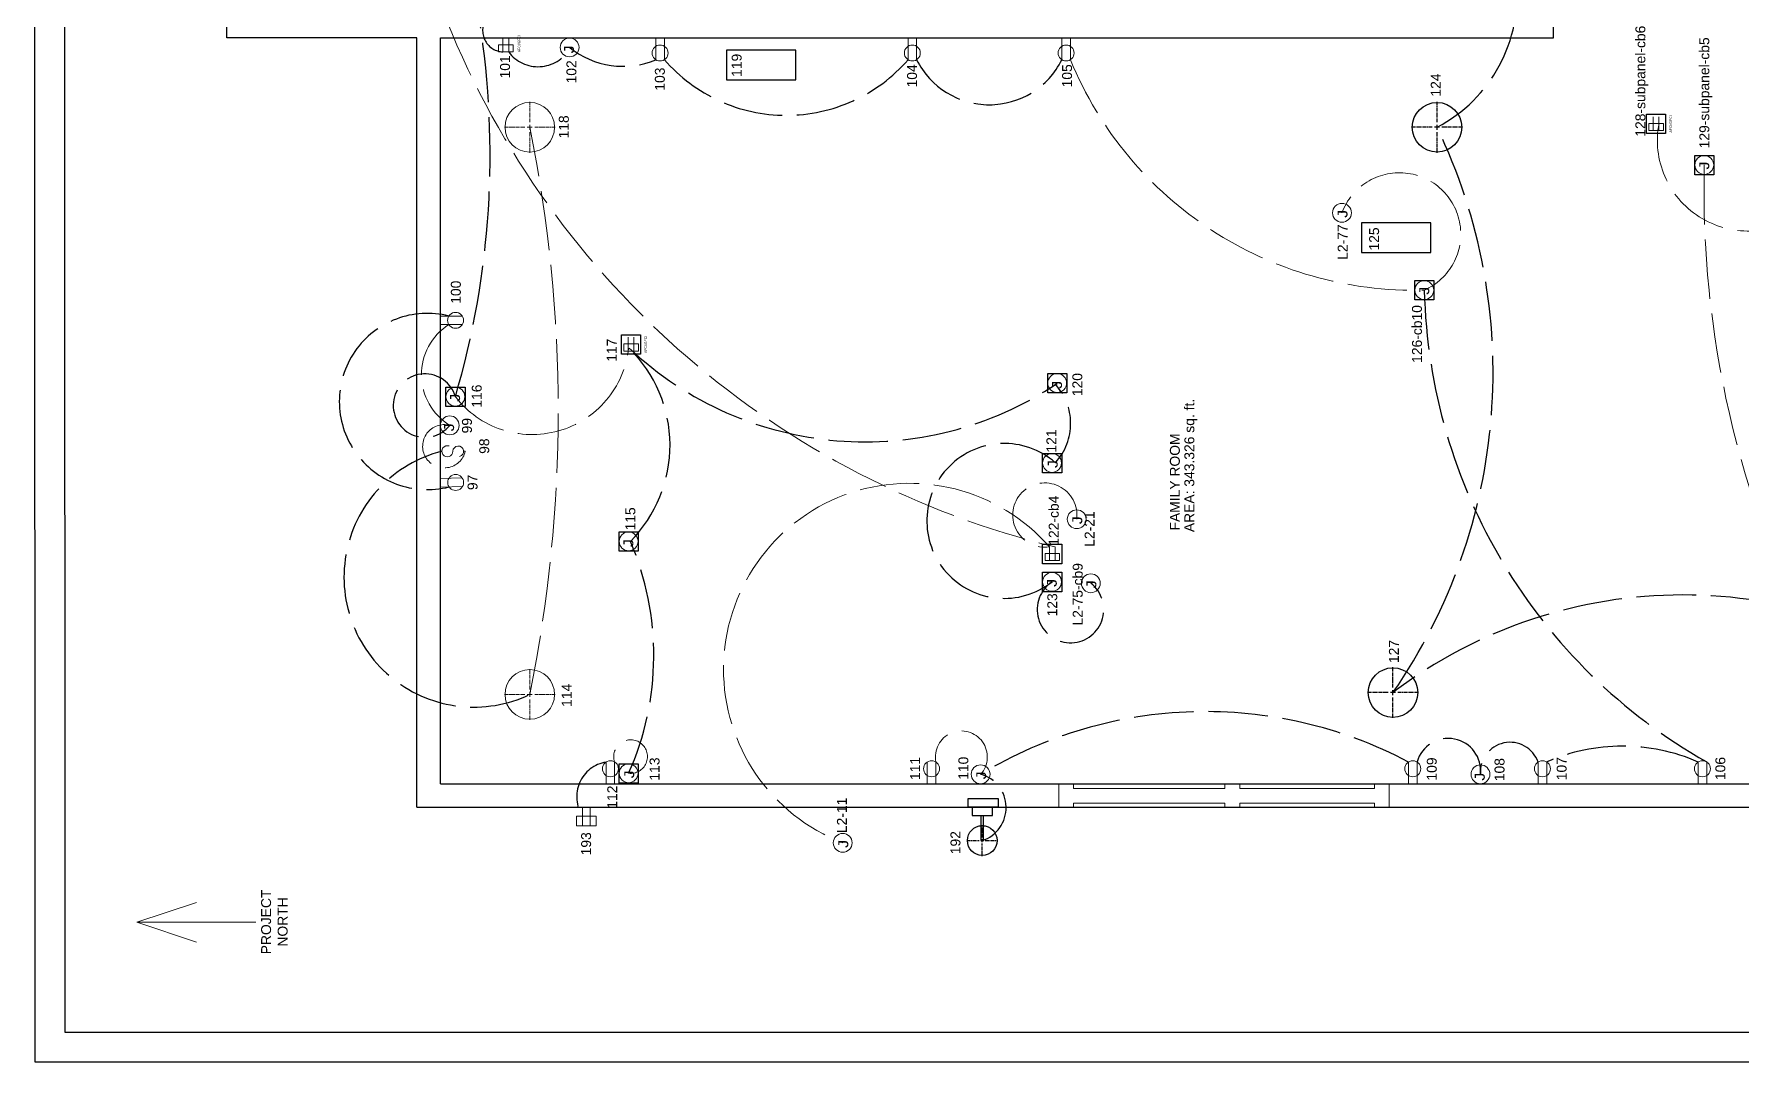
# Model space of a CAD drawing. Header units: inches. Extents: x -601 to 0, y 0 to 495.
# Drawn here: x -600.5 to -256.3, y 0 to 207.1 of the extents above; entities that cross this region are included whole.
import ezdxf

# ---------------------------------------------------------------- set-up
doc = ezdxf.new("R2010")
doc.units = ezdxf.units.IN
doc.header["$MEASUREMENT"] = 0
doc.linetypes.add('ACAD_ISO02W100', pattern=[15, 12, -3])
doc.linetypes.add('CENTER2', pattern=[1.125, 0.75, -0.125, 0.125, -0.125])
doc.layers.get('0').update_dxf_attribs({"color": 1, "lineweight": 9})
for name, color, linetype, lineweight in [('00-page-edge', 7, 'Continuous', 9), ('A101-Floorplan-1st-floor', 7, 'Continuous', 9), ('A101-Text', 7, 'Continuous', 9), ('E101-Electrical-1st-floor', 7, 'Continuous', 9)]:
    doc.layers.add(name, color=color, linetype=linetype, lineweight=lineweight)
doc.styles.add('Reg', font='Courier New.ttf', dxfattribs={"height": 1})
doc.styles.add('Small', font='Arial.ttf', dxfattribs={"height": 0.5})
doc.styles.get("Standard").update_dxf_attribs({"font": 'Arial.ttf', "height": 2})

# ---------------------------------------------------------------- blocks, each defined once
blk = doc.blocks.new('L1-family-room-patio-doors')
at = {"layer": 'A101-Floorplan-1st-floor'}
for p, q in [((0, 66.63), (-4.75, 66.63)), ((-0.07, 66.63), (-0.07, 63.63)), ((-3.93, 63.63), (-4.75, 63.63)), ((-3.93, 33.13), (-3.93, 63.63)), ((-0.93, 33.13), (-0.93, 63.63)), ((0, 63.63), (-0.93, 63.63)), ((-4.75, 33.13), (-3.93, 33.13)), ((-0.93, 33.13), (0, 33.13)), ((-0.07, 33.13), (-0.07, 30.13)), ((-4.75, 30.13), (-3.93, 30.13)), ((-3.93, 3), (-3.93, 30.13)), ((-0.93, 3), (-0.93, 30.13)), ((-0.93, 30.13), (0, 30.13)), ((-4.75, 3), (-3.93, 3)), ((-4.75, 0), (0, 0)), ((-0.93, 3), (0, 3)), ((-0.07, 3), (-0.07, 0))]:
    blk.add_line(p, q, dxfattribs=at)
at = {"layer": 'A101-Floorplan-1st-floor', "lineweight": 30}
for p, q in [((-4.75, 66.63), (-4.75, 63.63)), ((-4.75, 33.13), (-4.75, 30.13)), ((-4.75, 3), (-4.75, 0))]:
    blk.add_line(p, q, dxfattribs=at)
blk = doc.blocks.new('L1-j-box-99')
at = {"layer": 'E101-Electrical-1st-floor'}
blk.add_circle((0, -1.9, -50.88), 1.9, dxfattribs=at)
at = {"layer": 'E101-Electrical-1st-floor', "lineweight": 5, "style": 'Reg'}
blk.add_text('J', height=2, dxfattribs=at).set_placement((-1.43, -2.77, -50.88))
blk = doc.blocks.new('L1-toggle-switch-98')
at = {"layer": 'E101-Electrical-1st-floor'}
for p, q in [((0, -0.26, -39.25), (0, 0, -39.25)), ((0, -5, -39.25), (0, -4.65, -39.25))]:
    blk.add_line(p, q, dxfattribs=at)
at = {"layer": 'E101-Electrical-1st-floor', "elevation": -39.25}
for points in [[(1.06, -1.75, 3.139408), (0, -2.5, 3.139408)], [(0, -2.5, -2.004555), (-1.06, -3.85)]]:
    blk.add_lwpolyline(points, format="xyb", dxfattribs=at)
blk = doc.blocks.new('L1-duplex-97')
at = {"layer": 'E101-Electrical-1st-floor'}
for p, q in [((0, 0, -44), (0.12, -4.39, -44)), ((1.73, 0.05, -44), (1.85, -4.33, -44))]:
    blk.add_line(p, q, dxfattribs=at)
blk.add_circle((0.94, -3.01, -44), 1.61, dxfattribs=at)
blk = doc.blocks.new('L1-duplex-100')
at = {"layer": 'E101-Electrical-1st-floor'}
for p, q in [((-1.73, 0, -44.62), (-1.73, -4.39, -44.62)), ((0, 0, -44.62), (0, -4.38, -44.62))]:
    blk.add_line(p, q, dxfattribs=at)
blk.add_circle((-0.87, -3.03, -44.62), 1.61, dxfattribs=at)
blk = doc.blocks.new('L1-j-box-102')
at = {"layer": 'E101-Electrical-1st-floor'}
blk.add_circle((-1.9, 0.04, -15.62), 1.9, dxfattribs=at)
at = {"layer": 'E101-Electrical-1st-floor', "lineweight": 5, "style": 'Reg'}
blk.add_text('J', height=2, dxfattribs=at).set_placement((-3.35, -0.84, -15.62))
blk = doc.blocks.new('L1-duplex-103')
at = {"layer": 'E101-Electrical-1st-floor'}
for p, q in [((0, 0, -15.88), (-4.39, 0, -15.88)), ((0, -1.73, -15.88), (-4.38, -1.73, -15.88))]:
    blk.add_line(p, q, dxfattribs=at)
blk.add_circle((-3.03, -0.86, -15.88), 1.61, dxfattribs=at)
blk = doc.blocks.new('L1-duplex-104')
at = {"layer": 'E101-Electrical-1st-floor'}
for p, q in [((0, 0, -16.38), (-4.39, 0, -16.38)), ((0, -1.73, -16.38), (-4.38, -1.73, -16.38))]:
    blk.add_line(p, q, dxfattribs=at)
blk.add_circle((-3.03, -0.86, -16.38), 1.61, dxfattribs=at)
blk = doc.blocks.new('L1-duplex-105')
at = {"layer": 'E101-Electrical-1st-floor'}
for p, q in [((0, 0, -15.87), (-4.39, 0, -15.87)), ((0, -1.73, -15.87), (-4.38, -1.73, -15.87))]:
    blk.add_line(p, q, dxfattribs=at)
blk.add_circle((-3.03, -0.86, -15.87), 1.61, dxfattribs=at)
blk = doc.blocks.new('L1-duplex-106')
at = {"layer": 'E101-Electrical-1st-floor'}
for p, q in [((0, 0, -16.75), (4.38, 0, -16.75)), ((0, -1.73, -16.75), (4.39, -1.73, -16.75))]:
    blk.add_line(p, q, dxfattribs=at)
blk.add_circle((3.03, -0.87, -16.75), 1.61, dxfattribs=at)
blk = doc.blocks.new('L1-duplex-107')
at = {"layer": 'E101-Electrical-1st-floor'}
for p, q in [((0, 0, -17.87), (4.38, 0, -17.87)), ((0, -1.73, -17.87), (4.39, -1.73, -17.87))]:
    blk.add_line(p, q, dxfattribs=at)
blk.add_circle((3.03, -0.87, -17.87), 1.61, dxfattribs=at)
blk = doc.blocks.new('L1-j-box-108')
at = {"layer": 'E101-Electrical-1st-floor'}
blk.add_circle((1.9, 0, -32.12), 1.9, dxfattribs=at)
at = {"layer": 'E101-Electrical-1st-floor', "lineweight": 5, "style": 'Reg'}
blk.add_text('J', height=2, dxfattribs=at).set_placement((0.38, -0.87, -32.12))
blk = doc.blocks.new('L1-duplex-109')
at = {"layer": 'E101-Electrical-1st-floor'}
for p, q in [((0, 0, -16.12), (4.38, 0, -16.12)), ((0, -1.73, -16.12), (4.39, -1.73, -16.12))]:
    blk.add_line(p, q, dxfattribs=at)
blk.add_circle((3.03, -0.87, -16.12), 1.61, dxfattribs=at)
blk = doc.blocks.new('L1-j-box-110')
at = {"layer": 'E101-Electrical-1st-floor'}
blk.add_circle((1.9, 0, -54.25), 1.9, dxfattribs=at)
at = {"layer": 'E101-Electrical-1st-floor', "lineweight": 5, "style": 'Reg'}
blk.add_text('J', height=2, dxfattribs=at).set_placement((0.65, -1.11, -54.25))
blk = doc.blocks.new('L1-duplex-111')
at = {"layer": 'E101-Electrical-1st-floor'}
for p, q in [((0, 0, -15.87), (4.38, 0, -15.87)), ((0, -1.73, -15.87), (4.39, -1.73, -15.87))]:
    blk.add_line(p, q, dxfattribs=at)
blk.add_circle((3.03, -0.87, -15.87), 1.61, dxfattribs=at)
blk = doc.blocks.new('L1-duplex-112')
at = {"layer": 'E101-Electrical-1st-floor'}
for p, q in [((0, 0, -26.62), (4.38, 0, -26.62)), ((0, -1.73, -26.62), (4.39, -1.73, -26.62))]:
    blk.add_line(p, q, dxfattribs=at)
blk.add_circle((3.03, -0.87, -26.62), 1.61, dxfattribs=at)
blk = doc.blocks.new('L1-ceiling-j-box-113')
at = {"layer": 'E101-Electrical-1st-floor', "lineweight": 30}
for p, q in [((0, -1.95, -95.75), (0, 1.9, -95.75)), ((0, 1.9, -95.75), (1.98, 1.9, -95.75)), ((1.98, 1.9, -95.75), (3.91, 1.9, -95.75)), ((3.91, 1.9, -95.75), (3.91, -1.95, -95.75)), ((3.91, -1.95, -95.75), (0, -1.95, -95.75))]:
    blk.add_line(p, q, dxfattribs=at)
at = {"layer": 'E101-Electrical-1st-floor'}
blk.add_circle((1.98, 0, -95.75), 1.9, dxfattribs=at)
at = {"layer": 'E101-Electrical-1st-floor', "lineweight": 5, "style": 'Reg'}
blk.add_text('J', height=2, dxfattribs=at).set_placement((0.73, -1.11, -95.75))
blk = doc.blocks.new('L1-patio-gfci-duplex-193')
at = {"layer": 'E101-Electrical-1st-floor'}
for p, q in [((-3.72, 1.18, -28), (-1.79, 1.18, -28)), ((-3.72, -2.75, -28), (-3.72, 1.18, -28)), ((0, 0, -28), (-3.72, 0, -28)), ((-1.79, -2.75, -28), (-1.79, 1.18, -28)), ((0, -1.57, -28), (-3.72, -1.57, -28)), ((-1.79, -2.75, -28), (-3.72, -2.75, -28))]:
    blk.add_line(p, q, dxfattribs=at)
blk = doc.blocks.new('L1-patio-floodlight-camera-192')
at = {"layer": 'E101-Electrical-1st-floor', "linetype": 'CENTER2', "lineweight": 30}
for p, q in [((-9.82, 0.02, -80), (-7.3, 0.02, -80)), ((-6.7, 3.14, -80), (-6.7, 0.62, -80)), ((-6.1, 0.02, -80), (-3.58, 0.02, -80)), ((-6.7, -0.58, -80), (-6.7, -3.1, -80))]:
    blk.add_line(p, q, dxfattribs=at)
at = {"layer": 'E101-Electrical-1st-floor', "linetype": 'Continuous', "lineweight": 30}
for p, q in [((-7, 0.02, -80), (-6.4, 0.02, -80)), ((-6.7, 0.32, -80), (-6.7, -0.28, -80))]:
    blk.add_line(p, q, dxfattribs=at)
at = {"layer": 'E101-Electrical-1st-floor', "lineweight": 30}
for p, q in [((-6.7, 0.27, -80), (-1.63, 0.27, -80)), ((0, 2.08, -80), (-1.63, 2.08, -80)), ((-1.63, 2.08, -80), (-1.63, -2.04, -80)), ((0, 2.84, -80), (1.75, 2.84, -80)), ((0, -3.16, -80), (0, 2.84, -80)), ((0, -2.04, -80), (0, 2.08, -80)), ((1.75, 2.84, -80), (1.75, -3.16, -80)), ((-6.7, -0.23, -80), (-1.63, -0.23, -80)), ((-1.63, -2.04, -80), (0, -2.04, -80)), ((1.75, -3.16, -80), (0, -3.16, -80))]:
    blk.add_line(p, q, dxfattribs=at)
blk.add_circle((-6.7, 0.02, -80), 3, dxfattribs=at)
blk = doc.blocks.new('*U236')
at = {"layer": 'E101-Electrical-1st-floor', "color": 0, "linetype": 'CENTER2', "transparency": 16777216}
for p, q in [((0, 1), (0, 5.12)), ((-5.12, 0), (-1, 0)), ((1, 0), (5.12, 0)), ((0, -5.12), (0, -1))]:
    blk.add_line(p, q, dxfattribs=at)
at = {"layer": 'E101-Electrical-1st-floor', "color": 0, "linetype": 'Continuous', "transparency": 16777216}
for p, q in [((-0.5, 0), (0.5, 0)), ((0, -0.5), (0, 0.5))]:
    blk.add_line(p, q, dxfattribs=at)
blk = doc.blocks.new('L1-ceiling-led-114')
at = {"layer": 'E101-Electrical-1st-floor'}
blk.add_circle((0, 0, -94.12), 5, dxfattribs=at)
at = {"layer": 'E101-Electrical-1st-floor', "linetype": 'CENTER2'}
blk.add_blockref('*U236', (0, 0, -94.12), dxfattribs=at)
blk = doc.blocks.new('L1-ceiling-j-box-115')
at = {"layer": 'E101-Electrical-1st-floor', "lineweight": 30}
for p, q in [((-1.98, -1.95, -95), (-1.98, 1.9, -95)), ((-1.98, 1.9, -95), (0, 1.9, -95)), ((0, 1.9, -95), (1.93, 1.9, -95)), ((1.93, 1.9, -95), (1.93, -1.95, -95)), ((1.93, -1.95, -95), (-1.98, -1.95, -95))]:
    blk.add_line(p, q, dxfattribs=at)
at = {"layer": 'E101-Electrical-1st-floor'}
blk.add_circle((0, 0, -95), 1.9, dxfattribs=at)
at = {"layer": 'E101-Electrical-1st-floor', "lineweight": 5, "style": 'Reg'}
blk.add_text('J', height=2, dxfattribs=at).set_placement((-1.37, -0.95, -95))
blk = doc.blocks.new('L1-ceiling-j-box-116')
at = {"layer": 'E101-Electrical-1st-floor', "lineweight": 30}
for p, q in [((-1.98, -1.95, -95), (-1.98, 1.9, -95)), ((-1.98, 1.9, -95), (0, 1.9, -95)), ((0, 1.9, -95), (1.93, 1.9, -95)), ((1.93, 1.9, -95), (1.93, -1.95, -95)), ((1.93, -1.95, -95), (-1.98, -1.95, -95))]:
    blk.add_line(p, q, dxfattribs=at)
at = {"layer": 'E101-Electrical-1st-floor'}
blk.add_circle((0, 0, -95), 1.9, dxfattribs=at)
at = {"layer": 'E101-Electrical-1st-floor', "lineweight": 5, "style": 'Reg'}
blk.add_text('J', height=2, dxfattribs=at).set_placement((-1.26, -0.94, -95))
blk = doc.blocks.new('*U240')
at = {"layer": 'E101-Electrical-1st-floor', "color": 0, "linetype": 'CENTER2', "transparency": 16777216}
for p, q in [((0, 1), (0, 5.12)), ((-5.12, 0), (-1, 0)), ((1, 0), (5.12, 0)), ((0, -5.12), (0, -1))]:
    blk.add_line(p, q, dxfattribs=at)
at = {"layer": 'E101-Electrical-1st-floor', "color": 0, "linetype": 'Continuous', "transparency": 16777216}
for p, q in [((-0.5, 0), (0.5, 0)), ((0, -0.5), (0, 0.5))]:
    blk.add_line(p, q, dxfattribs=at)
blk = doc.blocks.new('L1-ceiling-led-118')
at = {"layer": 'E101-Electrical-1st-floor'}
blk.add_circle((0, 0, -94.12), 5, dxfattribs=at)
at = {"layer": 'E101-Electrical-1st-floor', "linetype": 'CENTER2'}
blk.add_blockref('*U240', (0, 0, -94.12), dxfattribs=at)
blk = doc.blocks.new('L1-ceiling-register-119')
at = {"layer": 'A101-Floorplan-1st-floor', "lineweight": 30}
for p, q in [((-6, 0, -95.12), (-6, -14, -95.12)), ((0, 0, -95.12), (-6, 0, -95.12)), ((0, -14, -95.12), (0, 0, -95.12)), ((-6, -14, -95.12), (0, -14, -95.12))]:
    blk.add_line(p, q, dxfattribs=at)
blk = doc.blocks.new('L1-ceiling-j-box-120')
at = {"layer": 'E101-Electrical-1st-floor', "lineweight": 30}
for p, q in [((-1.98, -1.95, -94.88), (-1.98, 1.9, -94.88)), ((-1.98, 1.9, -94.88), (0, 1.9, -94.88)), ((0, 1.9, -94.88), (1.93, 1.9, -94.88)), ((1.93, 1.9, -94.88), (1.93, -1.95, -94.88)), ((1.93, -1.95, -94.88), (-1.98, -1.95, -94.88))]:
    blk.add_line(p, q, dxfattribs=at)
at = {"layer": 'E101-Electrical-1st-floor'}
blk.add_circle((0, 0, -94.88), 1.9, dxfattribs=at)
at = {"layer": 'E101-Electrical-1st-floor', "lineweight": 5, "style": 'Reg'}
blk.add_text('J', height=2, dxfattribs=at).set_placement((-1.39, -0.97, -94.88))
blk = doc.blocks.new('L1-ceiling-j-box-121')
at = {"layer": 'E101-Electrical-1st-floor', "lineweight": 30}
for p, q in [((-1.98, -1.95, -94.75), (-1.98, 1.9, -94.75)), ((-1.98, 1.9, -94.75), (0, 1.9, -94.75)), ((0, 1.9, -94.75), (1.93, 1.9, -94.75)), ((1.93, 1.9, -94.75), (1.93, -1.95, -94.75)), ((1.93, -1.95, -94.75), (-1.98, -1.95, -94.75))]:
    blk.add_line(p, q, dxfattribs=at)
at = {"layer": 'E101-Electrical-1st-floor'}
blk.add_circle((0, 0, -94.75), 1.9, dxfattribs=at)
at = {"layer": 'E101-Electrical-1st-floor', "lineweight": 5, "style": 'Reg'}
blk.add_text('J', height=2, dxfattribs=at).set_placement((-1.28, -1.13, -94.75))
blk = doc.blocks.new('L1-ceiling-gfci-duplex-122')
at = {"layer": 'E101-Electrical-1st-floor', "lineweight": 30}
for p, q in [((-2.06, -1.97, -95.5), (-2.06, 1.88, -95.5)), ((-2.06, 1.88, -95.5), (-0.08, 1.88, -95.5)), ((-0.08, 1.88, -95.5), (1.85, 1.88, -95.5)), ((1.85, 1.88, -95.5), (1.85, -1.97, -95.5)), ((1.85, -1.97, -95.5), (-2.06, -1.97, -95.5))]:
    blk.add_line(p, q, dxfattribs=at)
at = {"layer": 'E101-Electrical-1st-floor'}
for p, q in [((-1.44, 1.38, -95.5), (0, 1.38, -95.5)), ((-1.44, -1.53, -95.5), (-1.44, 1.38, -95.5)), ((1.32, 0.51, -95.5), (-1.44, 0.51, -95.5)), ((0, -1.53, -95.5), (0, 1.38, -95.5)), ((1.32, -0.65, -95.5), (-1.44, -0.65, -95.5)), ((0, -1.53, -95.5), (-1.44, -1.53, -95.5))]:
    blk.add_line(p, q, dxfattribs=at)
blk = doc.blocks.new('L1-ceiling-j-box-123')
at = {"layer": 'E101-Electrical-1st-floor', "lineweight": 30}
for p, q in [((-1.98, -1.95, -95), (-1.98, 1.9, -95)), ((-1.98, 1.9, -95), (0, 1.9, -95)), ((0, 1.9, -95), (1.93, 1.9, -95)), ((1.93, 1.9, -95), (1.93, -1.95, -95)), ((1.93, -1.95, -95), (-1.98, -1.95, -95))]:
    blk.add_line(p, q, dxfattribs=at)
at = {"layer": 'E101-Electrical-1st-floor'}
blk.add_circle((0, 0, -95), 1.9, dxfattribs=at)
at = {"layer": 'E101-Electrical-1st-floor', "lineweight": 5, "style": 'Reg'}
blk.add_text('J', height=2, dxfattribs=at).set_placement((-1.25, -0.95, -95))
blk = doc.blocks.new('*U249')
at = {"layer": 'E101-Electrical-1st-floor', "color": 0, "linetype": 'CENTER2', "lineweight": -3, "transparency": 16777216}
for p, q in [((0, 1), (0, 5.12)), ((-5.12, 0), (-1, 0)), ((1, 0), (5.12, 0)), ((0, -5.12), (0, -1))]:
    blk.add_line(p, q, dxfattribs=at)
at = {"layer": 'E101-Electrical-1st-floor', "color": 0, "linetype": 'Continuous', "lineweight": -3, "transparency": 16777216}
for p, q in [((-0.5, 0), (0.5, 0)), ((0, -0.5), (0, 0.5))]:
    blk.add_line(p, q, dxfattribs=at)
blk = doc.blocks.new('*U250')
at = {"layer": 'E101-Electrical-1st-floor', "color": 0, "linetype": 'CENTER2', "lineweight": -3, "transparency": 16777216}
for p, q in [((0, 1), (0, 5.12)), ((-5.12, 0), (-1, 0)), ((1, 0), (5.12, 0)), ((0, -5.12), (0, -1))]:
    blk.add_line(p, q, dxfattribs=at)
at = {"layer": 'E101-Electrical-1st-floor', "color": 0, "linetype": 'Continuous', "lineweight": -3, "transparency": 16777216}
for p, q in [((-0.5, 0), (0.5, 0)), ((0, -0.5), (0, 0.5))]:
    blk.add_line(p, q, dxfattribs=at)
blk = doc.blocks.new('L1-ceiling-led-127')
at = {"layer": 'E101-Electrical-1st-floor', "lineweight": -3}
blk.add_circle((0, 0, -93.87), 5, dxfattribs=at)
at = {"layer": 'E101-Electrical-1st-floor', "linetype": 'CENTER2', "lineweight": -3}
for name in ['*U249', '*U250']:
    blk.add_blockref(name, (0, 0, -93.87), dxfattribs=at)
blk = doc.blocks.new('*U253')
at = {"layer": 'E101-Electrical-1st-floor', "color": 0, "linetype": 'CENTER2', "lineweight": -3, "transparency": 16777216}
for p, q in [((0, 1), (0, 5.12)), ((-5.12, 0), (-1, 0)), ((1, 0), (5.12, 0)), ((0, -5.12), (0, -1))]:
    blk.add_line(p, q, dxfattribs=at)
at = {"layer": 'E101-Electrical-1st-floor', "color": 0, "linetype": 'Continuous', "lineweight": -3, "transparency": 16777216}
for p, q in [((-0.5, 0), (0.5, 0)), ((0, -0.5), (0, 0.5))]:
    blk.add_line(p, q, dxfattribs=at)
blk = doc.blocks.new('L1-ceiling-led-124')
at = {"layer": 'E101-Electrical-1st-floor', "lineweight": -3}
blk.add_circle((0, 0, -95), 5, dxfattribs=at)
at = {"layer": 'E101-Electrical-1st-floor', "linetype": 'CENTER2', "lineweight": -3}
blk.add_blockref('*U253', (0, 0, -95), dxfattribs=at)
blk = doc.blocks.new('L1-ceiling-j-box-126')
at = {"layer": 'E101-Electrical-1st-floor', "lineweight": 30}
for p, q in [((-1.98, -1.95, -95.62), (-1.98, 1.9, -95.62)), ((-1.98, 1.9, -95.62), (0, 1.9, -95.62)), ((0, 1.9, -95.62), (1.93, 1.9, -95.62)), ((1.93, 1.9, -95.62), (1.93, -1.95, -95.62)), ((1.93, -1.95, -95.62), (-1.98, -1.95, -95.62))]:
    blk.add_line(p, q, dxfattribs=at)
at = {"layer": 'E101-Electrical-1st-floor'}
blk.add_circle((0, 0, -95.62), 1.9, dxfattribs=at)
at = {"layer": 'E101-Electrical-1st-floor', "lineweight": 5, "style": 'Reg'}
blk.add_text('J', height=2, dxfattribs=at).set_placement((-1.16, -0.99, -95.62))
blk = doc.blocks.new('L1-ceiling-j-box-129')
at = {"layer": 'E101-Electrical-1st-floor', "lineweight": 30}
for p, q in [((-1.98, -1.95, -95.62), (-1.98, 1.9, -95.62)), ((-1.98, 1.9, -95.62), (0, 1.9, -95.62)), ((0, 1.9, -95.62), (1.93, 1.9, -95.62)), ((1.93, 1.9, -95.62), (1.93, -1.95, -95.62)), ((1.93, -1.95, -95.62), (-1.98, -1.95, -95.62))]:
    blk.add_line(p, q, dxfattribs=at)
at = {"layer": 'E101-Electrical-1st-floor'}
blk.add_circle((0, 0, -95.62), 1.9, dxfattribs=at)
at = {"layer": 'E101-Electrical-1st-floor', "lineweight": 5, "style": 'Reg'}
blk.add_text('J', height=2, dxfattribs=at).set_placement((-1.16, -0.99, -95.62))
blk = doc.blocks.new('L2-77-cb10')
at = {"layer": 'E101-Electrical-1st-floor'}
blk.add_circle((0, 0), 1.9, dxfattribs=at)
at = {"layer": 'E101-Electrical-1st-floor', "lineweight": 5, "style": 'Reg'}
blk.add_text('J', height=2, dxfattribs=at).set_placement((-1.25, -1.11))
blk = doc.blocks.new('L2-21')
at = {"layer": 'E101-Electrical-1st-floor'}
blk.add_circle((0, 0), 1.9, dxfattribs=at)
at = {"layer": 'E101-Electrical-1st-floor', "lineweight": 5, "style": 'Reg'}
blk.add_text('J', height=2, dxfattribs=at).set_placement((-1.25, -1.11))
blk = doc.blocks.new('L2-11')
at = {"layer": 'E101-Electrical-1st-floor'}
blk.add_circle((0, 0), 1.9, dxfattribs=at)
at = {"layer": 'E101-Electrical-1st-floor', "lineweight": 5, "style": 'Reg'}
blk.add_text('J', height=2, dxfattribs=at).set_placement((-1.25, -1.11))
blk = doc.blocks.new('L2-75')
at = {"layer": 'E101-Electrical-1st-floor'}
blk.add_circle((0, 0), 1.9, dxfattribs=at)
at = {"layer": 'E101-Electrical-1st-floor', "lineweight": 5, "style": 'Reg'}
blk.add_text('J', height=2, dxfattribs=at).set_placement((-1.25, -1.11))
blk = doc.blocks.new('north-arrow')
at = {"layer": '00-page-edge', "lineweight": 5}
for points in [[(-3.99, -12), (0, 0), (4, -12)], [(0, 0), (0, -12), (0, -24)]]:
    blk.add_lwpolyline(points, dxfattribs=at)
blk = doc.blocks.new('ceiling-afci+gfci')
at = {"layer": 'E101-Electrical-1st-floor', "lineweight": 5}
blk.add_blockref('L1-ceiling-gfci-duplex-122', (-1.85, -1.88, 95.5), dxfattribs=at)
at = {"layer": 'E101-Electrical-1st-floor', "lineweight": 5, "style": 'Small'}
blk.add_text('AFCI/GFCI', height=0.5, dxfattribs=at).set_placement((-3.69, -5.13))
blk = doc.blocks.new('wall-afci+gfci')
at = {"layer": 'E101-Electrical-1st-floor'}
for p, q in [((0, 0), (1.44, 0)), ((0, -2.91), (0, 0)), ((1.44, -2.91), (1.44, 0)), ((2.76, -0.87), (0, -0.87)), ((2.76, -2.03), (0, -2.03)), ((1.44, -2.91), (0, -2.91))]:
    blk.add_line(p, q, dxfattribs=at)
at = {"layer": 'E101-Electrical-1st-floor', "lineweight": 5, "style": 'Small'}
blk.add_text('AFCI/GFCI', height=0.5, dxfattribs=at).set_placement((-0.04, -4.37))

msp = doc.modelspace()

# ---------------------------------------------------------------- linework, layer by layer
at = {"layer": '00-page-edge', "lineweight": -3}
for p, q in [((-600.5279, 495.1368), (-600.3613, 0)), ((-594.5259, 489.1368), (-594.3616, 6)), ((-594.3616, 6), (-62.2738, 6)), ((-600.3613, 0), (0, 0))]:
    msp.add_line(p, q, dxfattribs=at)
at = {"layer": 'A101-Floorplan-1st-floor', "lineweight": -3}
for p, q in [((-561.6786, 206.3187), (-561.6786, 459.7508)), ((-294.2342, 206.3187), (-294.2342, 349.8187)), ((-523.3661, 206.3187), (-561.6786, 206.3187)), ((-523.3661, 51.2875), (-523.3661, 206.3187)), ((-518.6161, 56.0375), (-518.6161, 206.3187)), ((-518.6161, 206.3187), (-294.2342, 206.3187)), ((-518.6161, 56.0375), (-191.2099, 56.0375)), ((-523.3661, 51.2875), (-81.5552, 51.2875))]:
    msp.add_line(p, q, dxfattribs=at)
at = {"layer": 'A101-Floorplan-1st-floor', "lineweight": 5}
msp.add_line((-294.2342, 206.3187), (-295.6092, 206.3187), dxfattribs=at)
at = {"layer": 'E101-Electrical-1st-floor', "linetype": 'ACAD_ISO02W100', "lineweight": -3}
for centre, radius, start, end in [((-331.7147, 215.0258), 30.1418, 297.619286, 5.731244), ((-681.6904, 182.7549), 173.0723, 343.651088, 8.996427), ((-505.7957, 207.8283), 4.3299, 152.632696, 266.870264), ((-498.9441, 207.9117), 7.3843, 216.639772, 329.517312), ((-481.8113, 217.7179), 17.1105, 230.995232, 292.651573), ((-448.9245, 223.2609), 32.5306, 220.958296, 319.019432), ((-407.9985, 209.2124), 16.3456, 206.430216, 333.532404), ((-419.871, 138.9773), 113.4243, 325.303277, 25.786329), ((-208.0404, 158.1369), 112.2941, 181.342397, 240.471258), ((-521.2586, 133.0659), 17.7563, 75.902281, 284.222962), ((-499.7862, 124.2245), 27.434, 315.168588, 45.580345), ((-432.9922, 194.3491), 69.4146, 226.71487, 303.837604), ((-521.7539, 132.2453), 6.3941, 16.276947, 321.419307), ((-403.3229, 128.6393), 11.7201, 317.523808, 42.93589), ((-404.9749, 108.9988), 15.605, 48.715098, 308.109338), ((-511.8899, 97.6667), 26.1809, 104.290232, 295.506286), ((-533.8786, 81.9291), 58.2605, 335.902029, 23.202685), ((-391.6301, 91.1352), 6.7072, 123.623302, 52.257765), ((-268.1843, -2.5523), 96.6326, 52.855486, 127.205842), ((-364.4208, -17.0417), 87.6097, 62.148499, 121.151248), ((-315.4805, 58.6462), 6.5282, 353.745988, 164.152647), ((-303.0103, 58.3896), 5.9981, 19.779519, 184.346337), ((-280.3868, 25.4528), 38.1557, 66.408035, 113.556116), ((-484.0732, 53.4186), 7.0975, 99.4711, 213.509368), ((-411.5599, 51.2119), 6.9649, 287.989077, 74.862489)]:
    msp.add_arc(centre, radius, start, end, dxfattribs=at)
at = {"layer": 'E101-Electrical-1st-floor', "linetype": 'ACAD_ISO02W100', "lineweight": 5}
for centre, radius, start, end in [((-352.6586, 276.3777), 177.6642, 202.001676, 256.309967), ((-322.3443, 230.3807), 74.9023, 202.317956, 271.561145), ((-255.0681, 185.6625), 18.2497, 169.142949, 14.072812), ((-783.3032, 131.1781), 288.4042, 348.572556, 11.427444), ((-325.3092, 166.8032), 12.3562, 293.897568, 159.720718), ((-62.6246, 175.7361), 201.3034, 178.579914, 207.303024), ((-510.456, 138.4665), 11.9958, 122.736769, 238.322475), ((-500.1226, 145.9496), 19.5435, 217.554731, 353.740412), ((-517.8578, 124.0409), 4.3587, 75.351424, 346.690273), ((-424.0917, 79.1064), 37.4749, 41.139497, 248.967335), ((-396.7981, 110.1747), 6.4807, 352.586319, 278.242873), ((-413.6253, 61.4447), 5.2349, 317.899404, 191.18869), ((-480.2937, 61.512), 3.3944, 263.199545, 198.607946)]:
    msp.add_arc(centre, radius, start, end, dxfattribs=at)

# ---------------------------------------------------------------- block references
at = {"lineweight": 5, "rotation": 89.99999999999999}
msp.add_blockref('wall-afci+gfci', (-506.9042, 203.5049), dxfattribs=at)
at = {"layer": '00-page-edge', "lineweight": 5, "rotation": 89.99999999999999}
msp.add_blockref('north-arrow', (-579.8201, 28.1228), dxfattribs=at)
at = {"layer": 'A101-Floorplan-1st-floor', "lineweight": 5, "rotation": 89.99999999999999}
for p in [(-460.9911, 203.8858, 95.125), (-332.9911, 169.0945, 95.125)]:
    msp.add_blockref('L1-ceiling-register-119', p, dxfattribs=at)
at = {"layer": 'A101-Floorplan-1st-floor', "lineweight": -3, "rotation": 89.99999999999999}
msp.add_blockref('L1-family-room-patio-doors', (-327.3611, 56.0375), dxfattribs=at)
at = {"layer": 'E101-Electrical-1st-floor', "lineweight": 5, "rotation": 89.99999999999999}
for name, p in [('L1-j-box-102', (-492.5447, 206.3187, 15.625)), ('L1-duplex-103', (-475.2216, 206.3187, 15.875)), ('L1-duplex-104', (-424.3661, 206.3187, 16.375)), ('L1-duplex-105', (-393.3661, 206.3187, 15.875)), ('L1-ceiling-led-118', (-500.6161, 188.3187, 94.125)), ('L1-ceiling-led-124', (-317.7411, 188.3187, 95)), ('ceiling-afci+gfci', (-275.5261, 190.9479)), ('L1-ceiling-j-box-129', (-263.8661, 180.725, 95.625)), ('L2-77-cb10', (-336.8995, 171.0858)), ('L1-ceiling-j-box-126', (-320.3036, 155.5062, 95.625)), ('L1-duplex-100', (-518.6161, 150.2875, 44.625)), ('ceiling-afci+gfci', (-482.1457, 146.526)), ('L1-ceiling-j-box-120', (-394.3036, 136.7875, 94.875)), ('L1-ceiling-j-box-116', (-515.6161, 134.0375, 95)), ('L1-j-box-99', (-518.6531, 128.2579, 50.875)), ('L1-toggle-switch-98', (-518.6161, 123.0375, 39.25)), ('L1-ceiling-j-box-121', (-395.3436, 120.6878, 94.75)), ('L1-duplex-97', (-518.5683, 115.8076, 44)), ('L2-21', (-390.3716, 109.3384)), ('L1-ceiling-j-box-115', (-480.6956, 104.8829, 95)), ('L1-ceiling-gfci-duplex-122', (-395.3594, 102.4363, 95.5)), ('L1-ceiling-j-box-123', (-395.344, 96.7202, 95)), ('L2-75', (-387.5245, 96.439)), ('L1-ceiling-led-127', (-326.6161, 74.4125, 93.875)), ('L1-ceiling-led-114', (-500.6161, 74.0375, 94.125)), ('L1-duplex-112', (-485.2411, 56.0375, 26.625)), ('L1-ceiling-j-box-113', (-480.6956, 56.1625, 95.75)), ('L1-duplex-111', (-420.4911, 56.0375, 15.875)), ('L1-j-box-110', (-409.7411, 56.0375, 54.25)), ('L1-duplex-109', (-323.4911, 56.0375, 16.125)), ('L1-j-box-108', (-308.9911, 56.0375, 32.125)), ('L1-duplex-107', (-297.3661, 56.0375, 17.875)), ('L1-duplex-106', (-265.1161, 56.0375, 16.75)), ('L1-patio-floodlight-camera-192', (-409.39, 51.2875, 80)), ('L1-patio-gfci-duplex-193', (-489.9911, 51.2875, 28)), ('L2-11', (-437.5415, 44.1282))]:
    msp.add_blockref(name, p, dxfattribs=at)

# ---------------------------------------------------------------- texts
at = {"layer": '00-page-edge', "lineweight": 5, "insert": (-552.0947, 28.1902), "char_height": 2, "width": 33.772132, "attachment_point": 5, "rotation": 90}
msp.add_mtext('PROJECT\\PNORTH', dxfattribs=at)
at = {"layer": 'A101-Floorplan-1st-floor', "lineweight": 5}
for s, p in [('119', (-457.9265, 198.4736)), ('125', (-329.4214, 163.4832))]:
    msp.add_text(s, height=2, rotation=90, dxfattribs=at).set_placement(p)
at = {"layer": 'A101-Text', "lineweight": 5}
for s, p in [('AREA: 343.326 sq. ft.', (-366.6657, 106.7378)), ('FAMILY ROOM', (-369.5874, 107.0675))]:
    msp.add_text(s, height=2, rotation=90, dxfattribs=at).set_placement(p)
at = {"layer": 'E101-Electrical-1st-floor', "lineweight": 5}
for s, p in [('128-subpanel-cb6', (-275.748, 186.4268)), ('129-subpanel-cb5', (-262.8621, 184.0795)), ('101', (-504.6175, 198.1609)), ('102', (-491.2266, 197.1569)), ('103', (-473.4032, 195.6949)), ('104', (-422.5711, 196.3516)), ('105', (-391.3182, 196.3597)), ('124', (-316.9926, 194.5057)), ('118', (-492.7635, 186.0669)), ('L2-77', (-335.7627, 161.6069)), ('100', (-514.527, 152.7583)), ('126-cb10', (-320.7852, 140.8434)), ('117', (-483.0969, 141.0728)), ('120', (-389.2489, 134.1378)), ('116', (-510.3143, 131.8221)), ('99', (-512.2898, 126.6336)), ('98', (-508.8051, 122.5125)), ('121', (-394.4693, 122.7747)), ('97', (-511.1598, 115.2093)), ('122-cb4', (-393.9985, 104.0007)), ('115', (-479.3442, 107.0747)), ('L2-21', (-386.7765, 103.7887)), ('L2-75-cb9', (-389.172, 87.928)), ('123', (-394.3054, 89.7605)), ('127', (-325.4325, 80.3509)), ('114', (-492.1883, 71.5248)), ('113', (-474.4717, 56.6655)), ('111', (-421.9477, 56.7951)), ('110', (-412.2235, 56.8288)), ('109', (-317.8022, 56.6757)), ('108', (-304.1427, 56.554)), ('107', (-291.6234, 56.7446)), ('106', (-259.6325, 56.7733)), ('112', (-482.9999, 51.0116)), ('L2-11', (-436.7003, 46.0798)), ('193', (-488.2692, 41.6031)), ('192', (-413.8146, 41.8366))]:
    msp.add_text(s, height=2, rotation=90, dxfattribs=at).set_placement(p)

doc.saveas('drawing.dxf')
